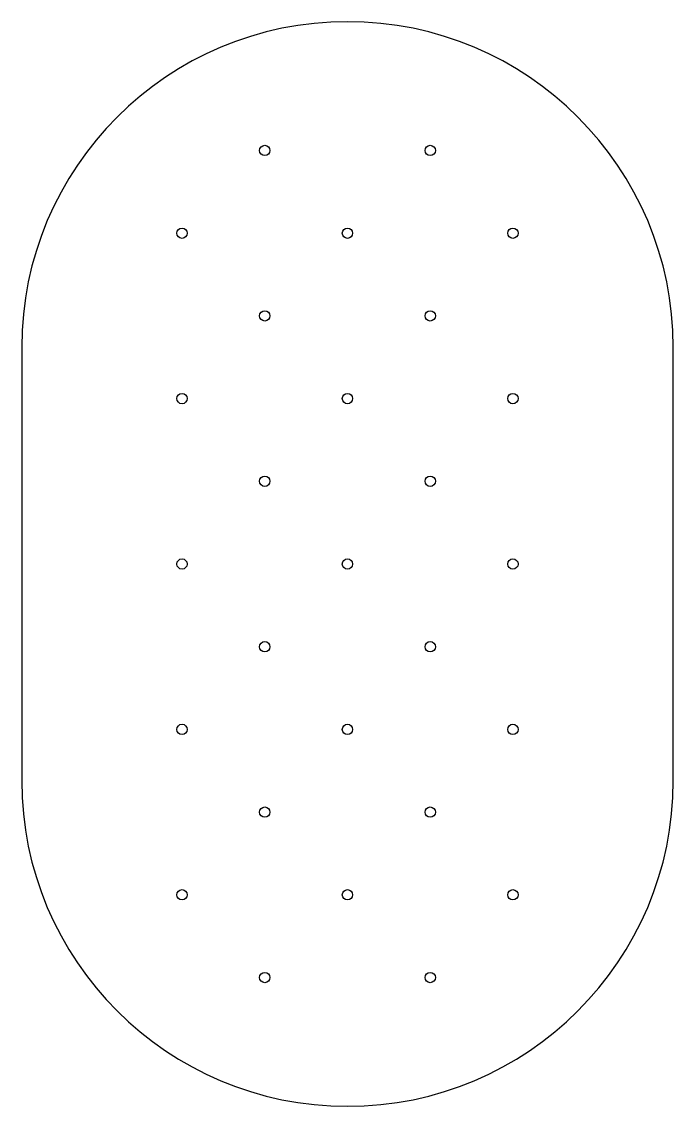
# Model space of a CAD drawing. Extents: x 54.4 to 101.6, y -8.2 to 70.5.
import ezdxf

# ---------------------------------------------------------------- set-up
doc = ezdxf.new("R2010")
doc.units = 0
doc.header["$LTSCALE"] = 12
doc.header["$MEASUREMENT"] = 0
doc.layers.add('COVER', color=3, linetype='CONTINUOUS')

msp = doc.modelspace()

# ---------------------------------------------------------------- linework, layer by layer
at = {"layer": 'COVER'}
msp.add_lwpolyline([(101.64, 15.405), (101.64, 46.842, 1), (54.39, 46.842), (54.39, 15.405, 1)], format="xyb", close=True, dxfattribs=at)
for centre in [(72.015, 61.123), (84.015, 61.123), (66.015, 55.123), (78.015, 55.123), (90.015, 55.123), (72.015, 49.123), (84.015, 49.123), (66.015, 43.123), (78.015, 43.123), (90.015, 43.123), (72.015, 37.123), (84.015, 37.123), (66.015, 31.123), (78.015, 31.123), (90.015, 31.123), (72.015, 25.123), (84.015, 25.123), (66.015, 19.123), (78.015, 19.123), (90.015, 19.123), (72.015, 13.123), (84.015, 13.123), (66.015, 7.123), (78.015, 7.123), (90.015, 7.123), (72.015, 1.123), (84.015, 1.123)]:
    msp.add_circle(centre, 0.375, dxfattribs=at)

doc.saveas('drawing.dxf')
